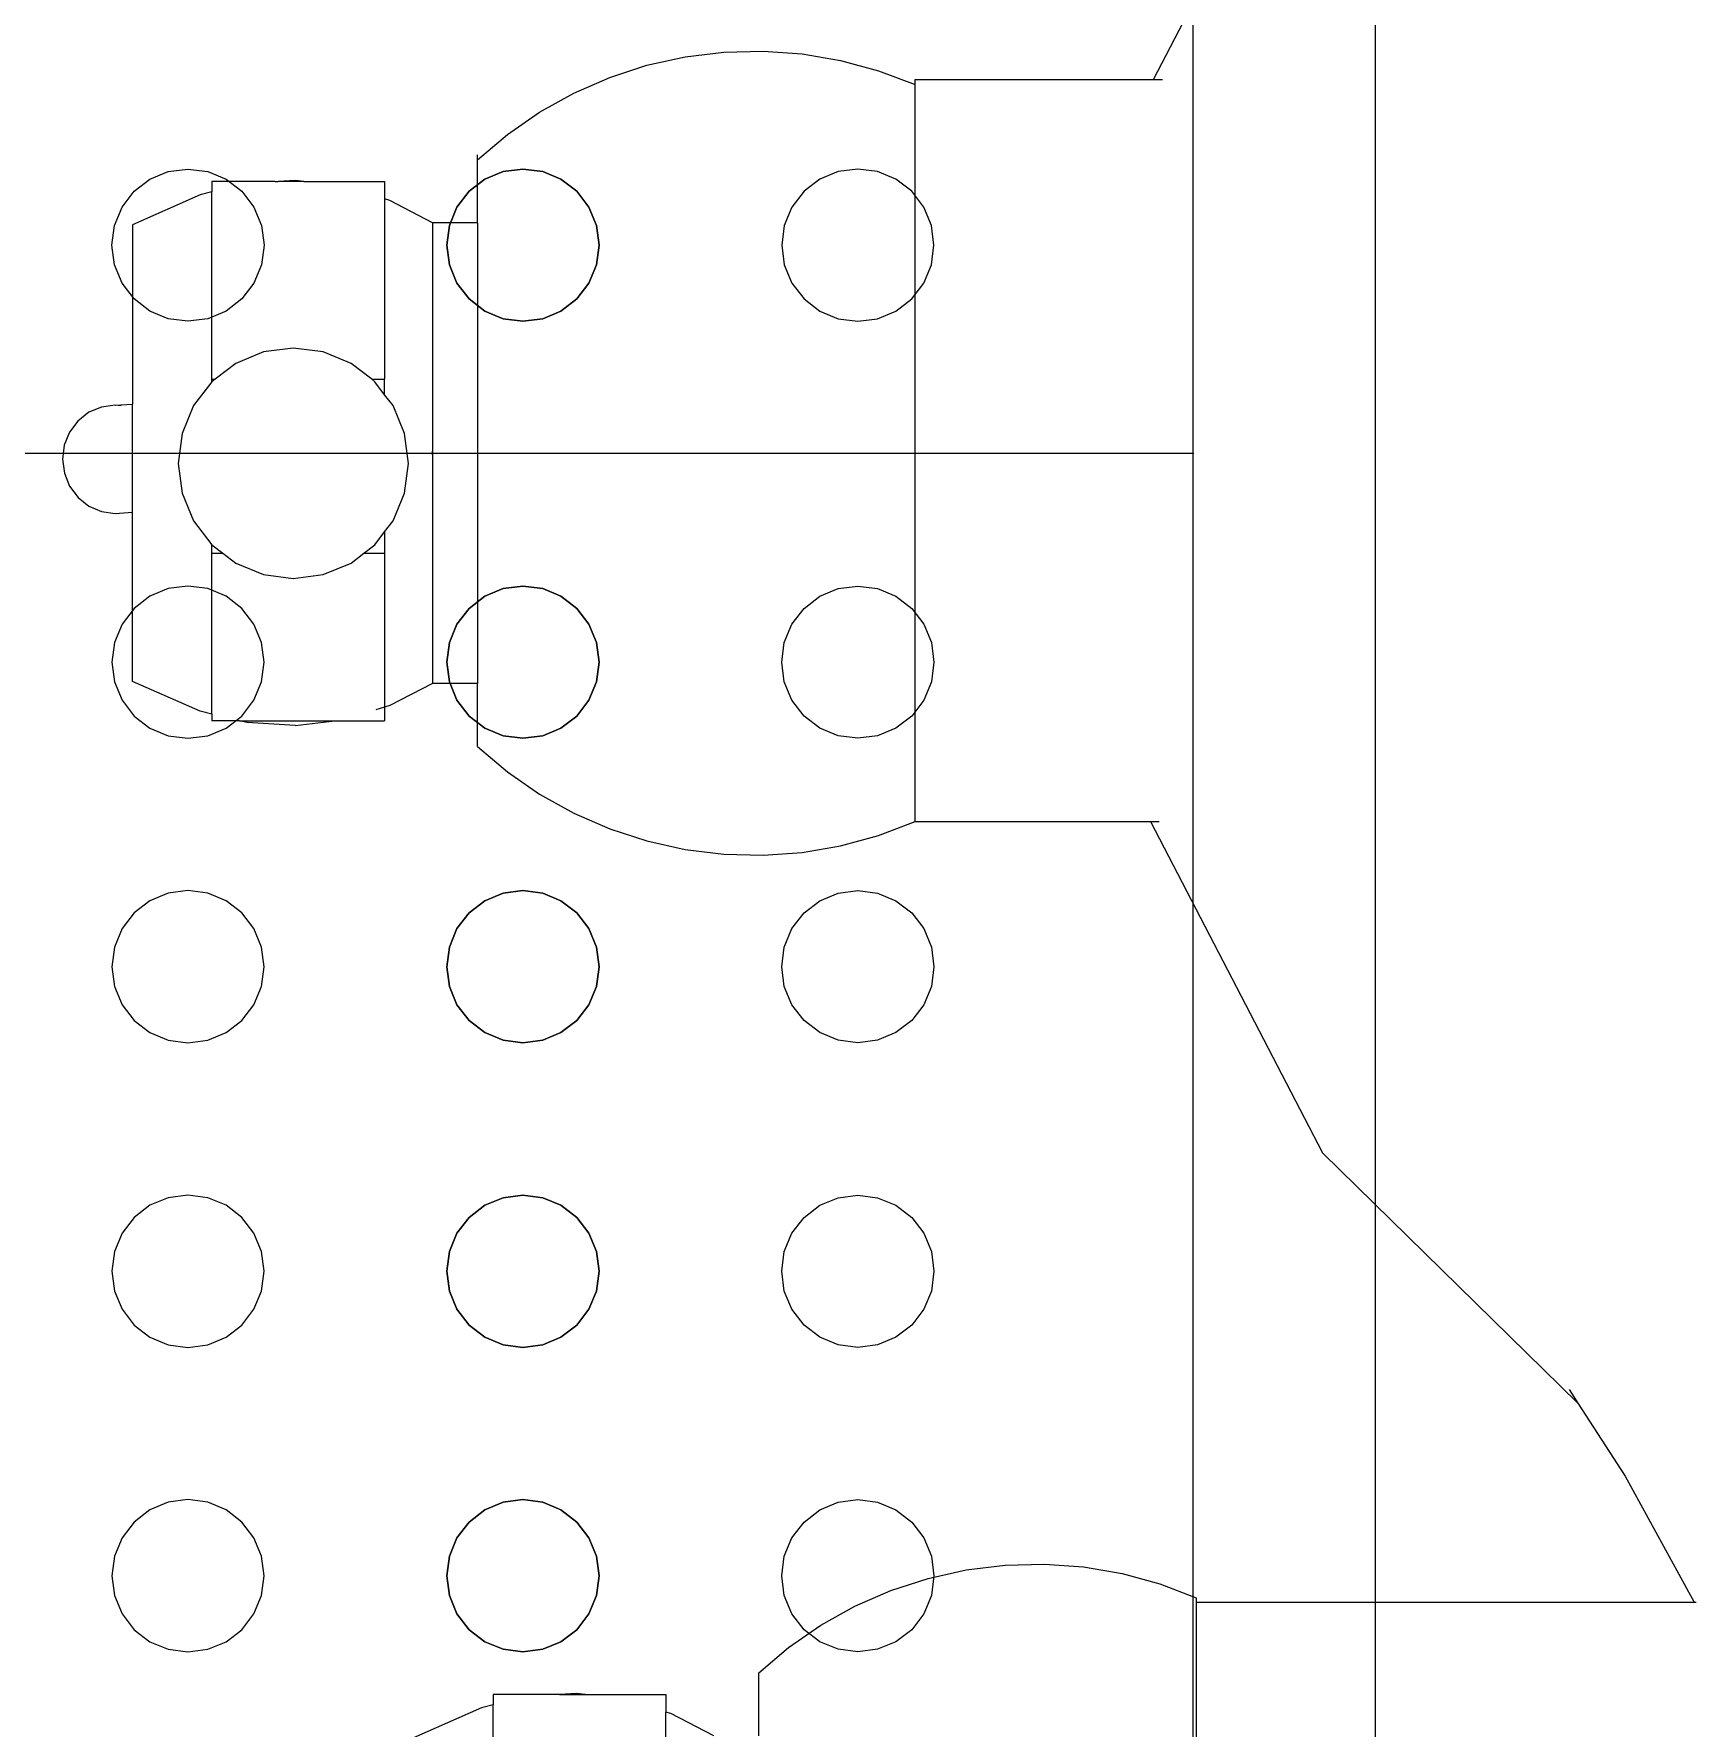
# Model space of a CAD drawing. Header units: millimetres. Extents: x 2562 to 7288, y 778 to 5635.
# Drawn here: x 5981.05 to 5991.97, y 1609.27 to 1620.4 of the extents above; entities that cross this region are included whole.
import ezdxf

# ---------------------------------------------------------------- set-up
doc = ezdxf.new("R2010")
doc.units = ezdxf.units.MM
for name, color, linetype in [('0-gnl-gor3', 252, 'Continuous'), ('2-tef-sabit', 251, 'Continuous'), ('IB- Bar Equipment', 7, 'Continuous')]:
    doc.layers.add(name, color=color, linetype=linetype)

# ---------------------------------------------------------------- blocks, each defined once
blk = doc.blocks.new('drip')
for p, q in [((68317.4, 2452.84), (68316.2, 2452.34)), ((68318.7, 2453.01), (68317.4, 2452.84)), ((68319.99, 2452.84), (68318.7, 2453.01)), ((68321.2, 2452.34), (68319.99, 2452.84)), ((68337.4, 2452.84), (68336.2, 2452.34)), ((68338.7, 2453.01), (68337.4, 2452.84)), ((68339.99, 2452.84), (68338.7, 2453.01)), ((68341.2, 2452.34), (68339.99, 2452.84)), ((68357.4, 2452.84), (68356.2, 2452.34)), ((68358.7, 2453.01), (68357.4, 2452.84)), ((68359.99, 2452.84), (68358.7, 2453.01)), ((68361.2, 2452.34), (68359.99, 2452.84)), ((68377.4, 2452.84), (68376.2, 2452.34)), ((68378.7, 2453.01), (68377.4, 2452.84)), ((68379.99, 2452.84), (68378.7, 2453.01)), ((68381.2, 2452.34), (68379.99, 2452.84)), ((68403.59, 2452.34), (68404.8, 2452.84)), ((68404.8, 2452.84), (68406.09, 2453.01)), ((68406.09, 2453.01), (68407.39, 2452.84)), ((68407.39, 2452.84), (68408.59, 2452.34)), ((68315.16, 2451.54), (68314.37, 2450.51)), ((68316.2, 2452.34), (68315.16, 2451.54)), ((68322.23, 2451.54), (68321.2, 2452.34)), ((68323.03, 2450.51), (68322.23, 2451.54)), ((68335.16, 2451.54), (68334.37, 2450.51)), ((68336.2, 2452.34), (68335.16, 2451.54)), ((68342.23, 2451.54), (68341.2, 2452.34)), ((68343.03, 2450.51), (68342.23, 2451.54)), ((68355.16, 2451.54), (68354.37, 2450.51)), ((68356.2, 2452.34), (68355.16, 2451.54)), ((68362.23, 2451.54), (68361.2, 2452.34)), ((68363.03, 2450.51), (68362.23, 2451.54)), ((68375.16, 2451.54), (68374.37, 2450.51)), ((68376.2, 2452.34), (68375.16, 2451.54)), ((68382.23, 2451.54), (68381.2, 2452.34)), ((68383.03, 2450.51), (68382.23, 2451.54)), ((68401.76, 2450.51), (68402.56, 2451.54)), ((68402.56, 2451.54), (68403.59, 2452.34)), ((68408.59, 2452.34), (68409.63, 2451.54)), ((68409.63, 2451.54), (68410.42, 2450.51)), ((68314.37, 2450.51), (68313.87, 2449.3)), ((68323.53, 2449.3), (68323.03, 2450.51)), ((68334.37, 2450.51), (68333.87, 2449.3)), ((68343.53, 2449.3), (68343.03, 2450.51)), ((68354.37, 2450.51), (68353.87, 2449.3)), ((68363.53, 2449.3), (68363.03, 2450.51)), ((68374.37, 2450.51), (68373.87, 2449.3)), ((68383.53, 2449.3), (68383.03, 2450.51)), ((68401.26, 2449.3), (68401.76, 2450.51)), ((68410.42, 2450.51), (68410.92, 2449.3)), ((68313.87, 2449.3), (68313.7, 2448.01)), ((68323.7, 2448.01), (68323.53, 2449.3)), ((68333.87, 2449.3), (68333.7, 2448.01)), ((68343.7, 2448.01), (68343.53, 2449.3)), ((68353.87, 2449.3), (68353.7, 2448.01)), ((68363.7, 2448.01), (68363.53, 2449.3)), ((68373.87, 2449.3), (68373.7, 2448.01)), ((68383.7, 2448.01), (68383.53, 2449.3)), ((68401.09, 2448.01), (68401.26, 2449.3)), ((68410.92, 2449.3), (68411.09, 2448.01)), ((68313.7, 2448.01), (68313.87, 2446.71)), ((68323.53, 2446.71), (68323.7, 2448.01)), ((68333.7, 2448.01), (68333.87, 2446.71)), ((68343.53, 2446.71), (68343.7, 2448.01)), ((68353.7, 2448.01), (68353.87, 2446.71)), ((68363.53, 2446.71), (68363.7, 2448.01)), ((68373.7, 2448.01), (68373.87, 2446.71)), ((68383.53, 2446.71), (68383.7, 2448.01)), ((68401.26, 2446.71), (68401.09, 2448.01)), ((68411.09, 2448.01), (68410.92, 2446.71)), ((68313.87, 2446.71), (68314.37, 2445.51)), ((68323.03, 2445.51), (68323.53, 2446.71)), ((68333.87, 2446.71), (68334.37, 2445.51)), ((68343.03, 2445.51), (68343.53, 2446.71)), ((68353.87, 2446.71), (68354.37, 2445.51)), ((68363.03, 2445.51), (68363.53, 2446.71)), ((68373.87, 2446.71), (68374.37, 2445.51)), ((68383.03, 2445.51), (68383.53, 2446.71)), ((68401.76, 2445.51), (68401.26, 2446.71)), ((68410.92, 2446.71), (68410.42, 2445.51)), ((68314.37, 2445.51), (68315.16, 2444.47)), ((68322.23, 2444.47), (68323.03, 2445.51)), ((68334.37, 2445.51), (68335.16, 2444.47)), ((68342.23, 2444.47), (68343.03, 2445.51)), ((68354.37, 2445.51), (68355.16, 2444.47)), ((68362.23, 2444.47), (68363.03, 2445.51)), ((68374.37, 2445.51), (68375.16, 2444.47)), ((68382.23, 2444.47), (68383.03, 2445.51)), ((68402.56, 2444.47), (68401.76, 2445.51)), ((68410.42, 2445.51), (68409.63, 2444.47)), ((68315.16, 2444.47), (68316.2, 2443.68)), ((68316.2, 2443.68), (68317.4, 2443.18)), ((68319.99, 2443.18), (68321.2, 2443.68)), ((68321.2, 2443.68), (68322.23, 2444.47)), ((68335.16, 2444.47), (68336.2, 2443.68)), ((68336.2, 2443.68), (68337.4, 2443.18)), ((68339.99, 2443.18), (68341.2, 2443.68)), ((68341.2, 2443.68), (68342.23, 2444.47)), ((68355.16, 2444.47), (68356.2, 2443.68)), ((68356.2, 2443.68), (68357.4, 2443.18)), ((68359.99, 2443.18), (68361.2, 2443.68)), ((68361.2, 2443.68), (68362.23, 2444.47)), ((68375.16, 2444.47), (68376.2, 2443.68)), ((68376.2, 2443.68), (68377.4, 2443.18)), ((68379.99, 2443.18), (68381.2, 2443.68)), ((68381.2, 2443.68), (68382.23, 2444.47)), ((68403.59, 2443.68), (68402.56, 2444.47)), ((68404.8, 2443.18), (68403.59, 2443.68)), ((68408.59, 2443.68), (68407.39, 2443.18)), ((68409.63, 2444.47), (68408.59, 2443.68)), ((68317.4, 2443.18), (68318.7, 2443.01)), ((68318.7, 2443.01), (68319.99, 2443.18)), ((68337.4, 2443.18), (68338.7, 2443.01)), ((68338.7, 2443.01), (68339.99, 2443.18)), ((68357.4, 2443.18), (68358.7, 2443.01)), ((68358.7, 2443.01), (68359.99, 2443.18)), ((68377.4, 2443.18), (68378.7, 2443.01)), ((68378.7, 2443.01), (68379.99, 2443.18)), ((68406.09, 2443.01), (68404.8, 2443.18)), ((68407.39, 2443.18), (68406.09, 2443.01)), ((68316.2, 2430.34), (68315.16, 2429.54)), ((68315.16, 2429.54), (68316.2, 2430.34)), ((68317.4, 2430.84), (68316.2, 2430.34)), ((68316.2, 2430.34), (68317.4, 2430.84)), ((68318.7, 2431.01), (68317.4, 2430.84)), ((68317.4, 2430.84), (68318.7, 2431.01)), ((68319.99, 2430.84), (68318.7, 2431.01)), ((68318.7, 2431.01), (68319.99, 2430.84)), ((68321.2, 2430.34), (68319.99, 2430.84)), ((68319.99, 2430.84), (68321.2, 2430.34)), ((68322.23, 2429.54), (68321.2, 2430.34)), ((68321.2, 2430.34), (68322.23, 2429.54)), ((68336.2, 2430.34), (68335.16, 2429.54)), ((68335.16, 2429.54), (68336.2, 2430.34)), ((68337.4, 2430.84), (68336.2, 2430.34)), ((68336.2, 2430.34), (68337.4, 2430.84)), ((68338.7, 2431.01), (68337.4, 2430.84)), ((68337.4, 2430.84), (68338.7, 2431.01)), ((68339.99, 2430.84), (68338.7, 2431.01)), ((68338.7, 2431.01), (68339.99, 2430.84)), ((68341.2, 2430.34), (68339.99, 2430.84)), ((68339.99, 2430.84), (68341.2, 2430.34)), ((68342.23, 2429.54), (68341.2, 2430.34)), ((68341.2, 2430.34), (68342.23, 2429.54)), ((68356.2, 2430.34), (68355.16, 2429.54)), ((68355.16, 2429.54), (68356.2, 2430.34)), ((68357.4, 2430.84), (68356.2, 2430.34)), ((68356.2, 2430.34), (68357.4, 2430.84)), ((68358.7, 2431.01), (68357.4, 2430.84)), ((68357.4, 2430.84), (68358.7, 2431.01)), ((68359.99, 2430.84), (68358.7, 2431.01)), ((68358.7, 2431.01), (68359.99, 2430.84)), ((68361.2, 2430.34), (68359.99, 2430.84)), ((68359.99, 2430.84), (68361.2, 2430.34)), ((68362.23, 2429.54), (68361.2, 2430.34)), ((68361.2, 2430.34), (68362.23, 2429.54)), ((68376.2, 2430.34), (68375.16, 2429.54)), ((68375.16, 2429.54), (68376.2, 2430.34)), ((68377.4, 2430.84), (68376.2, 2430.34)), ((68376.2, 2430.34), (68377.4, 2430.84)), ((68378.7, 2431.01), (68377.4, 2430.84)), ((68377.4, 2430.84), (68378.7, 2431.01)), ((68379.99, 2430.84), (68378.7, 2431.01)), ((68378.7, 2431.01), (68379.99, 2430.84)), ((68381.2, 2430.34), (68379.99, 2430.84)), ((68379.99, 2430.84), (68381.2, 2430.34)), ((68382.23, 2429.54), (68381.2, 2430.34)), ((68381.2, 2430.34), (68382.23, 2429.54)), ((68402.56, 2429.54), (68403.59, 2430.34)), ((68403.59, 2430.34), (68402.56, 2429.54)), ((68403.59, 2430.34), (68404.8, 2430.84)), ((68404.8, 2430.84), (68403.59, 2430.34)), ((68404.8, 2430.84), (68406.09, 2431.01)), ((68406.09, 2431.01), (68404.8, 2430.84)), ((68406.09, 2431.01), (68407.39, 2430.84)), ((68407.39, 2430.84), (68406.09, 2431.01)), ((68407.39, 2430.84), (68408.59, 2430.34)), ((68408.59, 2430.34), (68407.39, 2430.84)), ((68408.59, 2430.34), (68409.63, 2429.54)), ((68409.63, 2429.54), (68408.59, 2430.34)), ((68315.16, 2429.54), (68314.37, 2428.51)), ((68314.37, 2428.51), (68315.16, 2429.54)), ((68323.03, 2428.51), (68322.23, 2429.54)), ((68322.23, 2429.54), (68323.03, 2428.51)), ((68335.16, 2429.54), (68334.37, 2428.51)), ((68334.37, 2428.51), (68335.16, 2429.54)), ((68343.03, 2428.51), (68342.23, 2429.54)), ((68342.23, 2429.54), (68343.03, 2428.51)), ((68355.16, 2429.54), (68354.37, 2428.51)), ((68354.37, 2428.51), (68355.16, 2429.54)), ((68363.03, 2428.51), (68362.23, 2429.54)), ((68362.23, 2429.54), (68363.03, 2428.51)), ((68375.16, 2429.54), (68374.37, 2428.51)), ((68374.37, 2428.51), (68375.16, 2429.54)), ((68383.03, 2428.51), (68382.23, 2429.54)), ((68382.23, 2429.54), (68383.03, 2428.51)), ((68401.76, 2428.51), (68402.56, 2429.54)), ((68402.56, 2429.54), (68401.76, 2428.51)), ((68409.63, 2429.54), (68410.42, 2428.51)), ((68410.42, 2428.51), (68409.63, 2429.54)), ((68314.37, 2428.51), (68313.87, 2427.3)), ((68313.87, 2427.3), (68314.37, 2428.51)), ((68323.53, 2427.3), (68323.03, 2428.51)), ((68323.03, 2428.51), (68323.53, 2427.3)), ((68334.37, 2428.51), (68333.87, 2427.3)), ((68333.87, 2427.3), (68334.37, 2428.51)), ((68343.53, 2427.3), (68343.03, 2428.51)), ((68343.03, 2428.51), (68343.53, 2427.3)), ((68354.37, 2428.51), (68353.87, 2427.3)), ((68353.87, 2427.3), (68354.37, 2428.51)), ((68363.53, 2427.3), (68363.03, 2428.51)), ((68363.03, 2428.51), (68363.53, 2427.3)), ((68374.37, 2428.51), (68373.87, 2427.3)), ((68373.87, 2427.3), (68374.37, 2428.51)), ((68383.53, 2427.3), (68383.03, 2428.51)), ((68383.03, 2428.51), (68383.53, 2427.3)), ((68401.26, 2427.3), (68401.76, 2428.51)), ((68401.76, 2428.51), (68401.26, 2427.3)), ((68410.42, 2428.51), (68410.92, 2427.3)), ((68410.92, 2427.3), (68410.42, 2428.51)), ((68313.87, 2427.3), (68313.7, 2426.01)), ((68313.7, 2426.01), (68313.87, 2427.3)), ((68323.7, 2426.01), (68323.53, 2427.3)), ((68323.53, 2427.3), (68323.7, 2426.01)), ((68333.87, 2427.3), (68333.7, 2426.01)), ((68333.7, 2426.01), (68333.87, 2427.3)), ((68343.7, 2426.01), (68343.53, 2427.3)), ((68343.53, 2427.3), (68343.7, 2426.01)), ((68353.87, 2427.3), (68353.7, 2426.01)), ((68353.7, 2426.01), (68353.87, 2427.3)), ((68363.7, 2426.01), (68363.53, 2427.3)), ((68363.53, 2427.3), (68363.7, 2426.01)), ((68373.87, 2427.3), (68373.7, 2426.01)), ((68373.7, 2426.01), (68373.87, 2427.3)), ((68383.7, 2426.01), (68383.53, 2427.3)), ((68383.53, 2427.3), (68383.7, 2426.01)), ((68401.09, 2426.01), (68401.26, 2427.3)), ((68401.26, 2427.3), (68401.09, 2426.01)), ((68410.92, 2427.3), (68411.09, 2426.01)), ((68411.09, 2426.01), (68410.92, 2427.3)), ((68313.7, 2426.01), (68313.87, 2424.71)), ((68313.87, 2424.71), (68313.7, 2426.01)), ((68323.53, 2424.71), (68323.7, 2426.01)), ((68323.7, 2426.01), (68323.53, 2424.71)), ((68333.7, 2426.01), (68333.87, 2424.71)), ((68333.87, 2424.71), (68333.7, 2426.01)), ((68343.53, 2424.71), (68343.7, 2426.01)), ((68343.7, 2426.01), (68343.53, 2424.71)), ((68353.7, 2426.01), (68353.87, 2424.71)), ((68353.87, 2424.71), (68353.7, 2426.01)), ((68363.53, 2424.71), (68363.7, 2426.01)), ((68363.7, 2426.01), (68363.53, 2424.71)), ((68373.7, 2426.01), (68373.87, 2424.71)), ((68373.87, 2424.71), (68373.7, 2426.01)), ((68383.53, 2424.71), (68383.7, 2426.01)), ((68383.7, 2426.01), (68383.53, 2424.71)), ((68401.26, 2424.71), (68401.09, 2426.01)), ((68401.09, 2426.01), (68401.26, 2424.71)), ((68411.09, 2426.01), (68410.92, 2424.71)), ((68410.92, 2424.71), (68411.09, 2426.01)), ((68313.87, 2424.71), (68314.37, 2423.51)), ((68314.37, 2423.51), (68313.87, 2424.71)), ((68323.03, 2423.51), (68323.53, 2424.71)), ((68323.53, 2424.71), (68323.03, 2423.51)), ((68333.87, 2424.71), (68334.37, 2423.51)), ((68334.37, 2423.51), (68333.87, 2424.71)), ((68343.03, 2423.51), (68343.53, 2424.71)), ((68343.53, 2424.71), (68343.03, 2423.51)), ((68353.87, 2424.71), (68354.37, 2423.51)), ((68354.37, 2423.51), (68353.87, 2424.71)), ((68363.03, 2423.51), (68363.53, 2424.71)), ((68363.53, 2424.71), (68363.03, 2423.51)), ((68373.87, 2424.71), (68374.37, 2423.51)), ((68374.37, 2423.51), (68373.87, 2424.71)), ((68383.03, 2423.51), (68383.53, 2424.71)), ((68383.53, 2424.71), (68383.03, 2423.51)), ((68401.76, 2423.51), (68401.26, 2424.71)), ((68401.26, 2424.71), (68401.76, 2423.51)), ((68410.92, 2424.71), (68410.42, 2423.51)), ((68410.42, 2423.51), (68410.92, 2424.71)), ((68314.37, 2423.51), (68315.16, 2422.47)), ((68315.16, 2422.47), (68314.37, 2423.51)), ((68322.23, 2422.47), (68323.03, 2423.51)), ((68323.03, 2423.51), (68322.23, 2422.47)), ((68334.37, 2423.51), (68335.16, 2422.47)), ((68335.16, 2422.47), (68334.37, 2423.51)), ((68342.23, 2422.47), (68343.03, 2423.51)), ((68343.03, 2423.51), (68342.23, 2422.47)), ((68354.37, 2423.51), (68355.16, 2422.47)), ((68355.16, 2422.47), (68354.37, 2423.51)), ((68362.23, 2422.47), (68363.03, 2423.51)), ((68363.03, 2423.51), (68362.23, 2422.47)), ((68374.37, 2423.51), (68375.16, 2422.47)), ((68375.16, 2422.47), (68374.37, 2423.51)), ((68382.23, 2422.47), (68383.03, 2423.51)), ((68383.03, 2423.51), (68382.23, 2422.47)), ((68402.56, 2422.47), (68401.76, 2423.51)), ((68401.76, 2423.51), (68402.56, 2422.47)), ((68410.42, 2423.51), (68409.63, 2422.47)), ((68409.63, 2422.47), (68410.42, 2423.51)), ((68315.16, 2422.47), (68316.2, 2421.68)), ((68316.2, 2421.68), (68315.16, 2422.47)), ((68321.2, 2421.68), (68322.23, 2422.47)), ((68322.23, 2422.47), (68321.2, 2421.68)), ((68335.16, 2422.47), (68336.2, 2421.68)), ((68336.2, 2421.68), (68335.16, 2422.47)), ((68341.2, 2421.68), (68342.23, 2422.47)), ((68342.23, 2422.47), (68341.2, 2421.68)), ((68355.16, 2422.47), (68356.2, 2421.68)), ((68356.2, 2421.68), (68355.16, 2422.47)), ((68361.2, 2421.68), (68362.23, 2422.47)), ((68362.23, 2422.47), (68361.2, 2421.68)), ((68375.16, 2422.47), (68376.2, 2421.68)), ((68376.2, 2421.68), (68375.16, 2422.47)), ((68381.2, 2421.68), (68382.23, 2422.47)), ((68382.23, 2422.47), (68381.2, 2421.68)), ((68403.59, 2421.68), (68402.56, 2422.47)), ((68402.56, 2422.47), (68403.59, 2421.68)), ((68409.63, 2422.47), (68408.59, 2421.68)), ((68408.59, 2421.68), (68409.63, 2422.47)), ((68316.2, 2421.68), (68317.4, 2421.18)), ((68317.4, 2421.18), (68316.2, 2421.68)), ((68319.99, 2421.18), (68321.2, 2421.68)), ((68321.2, 2421.68), (68319.99, 2421.18)), ((68336.2, 2421.68), (68337.4, 2421.18)), ((68337.4, 2421.18), (68336.2, 2421.68)), ((68339.99, 2421.18), (68341.2, 2421.68)), ((68341.2, 2421.68), (68339.99, 2421.18)), ((68356.2, 2421.68), (68357.4, 2421.18)), ((68357.4, 2421.18), (68356.2, 2421.68)), ((68359.99, 2421.18), (68361.2, 2421.68)), ((68361.2, 2421.68), (68359.99, 2421.18)), ((68376.2, 2421.68), (68377.4, 2421.18)), ((68377.4, 2421.18), (68376.2, 2421.68)), ((68379.99, 2421.18), (68381.2, 2421.68)), ((68381.2, 2421.68), (68379.99, 2421.18)), ((68404.8, 2421.18), (68403.59, 2421.68)), ((68403.59, 2421.68), (68404.8, 2421.18)), ((68408.59, 2421.68), (68407.39, 2421.18)), ((68407.39, 2421.18), (68408.59, 2421.68)), ((68317.4, 2421.18), (68318.7, 2421.01)), ((68318.7, 2421.01), (68317.4, 2421.18)), ((68318.7, 2421.01), (68319.99, 2421.18)), ((68319.99, 2421.18), (68318.7, 2421.01)), ((68337.4, 2421.18), (68338.7, 2421.01)), ((68338.7, 2421.01), (68337.4, 2421.18)), ((68338.7, 2421.01), (68339.99, 2421.18)), ((68339.99, 2421.18), (68338.7, 2421.01)), ((68357.4, 2421.18), (68358.7, 2421.01)), ((68358.7, 2421.01), (68357.4, 2421.18)), ((68358.7, 2421.01), (68359.99, 2421.18)), ((68359.99, 2421.18), (68358.7, 2421.01)), ((68377.4, 2421.18), (68378.7, 2421.01)), ((68378.7, 2421.01), (68377.4, 2421.18)), ((68378.7, 2421.01), (68379.99, 2421.18)), ((68379.99, 2421.18), (68378.7, 2421.01)), ((68406.09, 2421.01), (68404.8, 2421.18)), ((68404.8, 2421.18), (68406.09, 2421.01)), ((68407.39, 2421.18), (68406.09, 2421.01)), ((68406.09, 2421.01), (68407.39, 2421.18)), ((68317.4, 2408.84), (68318.7, 2409.01)), ((68318.7, 2409.01), (68319.99, 2408.84)), ((68337.4, 2408.84), (68338.7, 2409.01)), ((68338.7, 2409.01), (68339.99, 2408.84)), ((68357.4, 2408.84), (68358.7, 2409.01)), ((68357.4, 2408.84), (68358.7, 2409.01)), ((68358.7, 2409.01), (68359.99, 2408.84)), ((68358.7, 2409.01), (68359.99, 2408.84)), ((68377.4, 2408.84), (68378.7, 2409.01)), ((68378.7, 2409.01), (68379.99, 2408.84)), ((68406.09, 2409.01), (68404.8, 2408.84)), ((68407.39, 2408.84), (68406.09, 2409.01)), ((68315.16, 2407.54), (68316.2, 2408.34)), ((68316.2, 2408.34), (68317.4, 2408.84)), ((68319.99, 2408.84), (68321.2, 2408.34)), ((68321.2, 2408.34), (68322.23, 2407.54)), ((68335.16, 2407.54), (68336.2, 2408.34)), ((68336.2, 2408.34), (68337.4, 2408.84)), ((68339.99, 2408.84), (68341.2, 2408.34)), ((68341.2, 2408.34), (68342.23, 2407.54)), ((68355.16, 2407.54), (68356.2, 2408.34)), ((68355.16, 2407.54), (68356.2, 2408.34)), ((68356.2, 2408.34), (68357.4, 2408.84)), ((68356.2, 2408.34), (68357.4, 2408.84)), ((68359.99, 2408.84), (68361.2, 2408.34)), ((68359.99, 2408.84), (68361.2, 2408.34)), ((68361.2, 2408.34), (68362.23, 2407.54)), ((68361.2, 2408.34), (68362.23, 2407.54)), ((68375.16, 2407.54), (68376.2, 2408.34)), ((68376.2, 2408.34), (68377.4, 2408.84)), ((68379.99, 2408.84), (68381.2, 2408.34)), ((68381.2, 2408.34), (68382.23, 2407.54)), ((68403.59, 2408.34), (68402.56, 2407.54)), ((68404.8, 2408.84), (68403.59, 2408.34)), ((68408.59, 2408.34), (68407.39, 2408.84)), ((68409.63, 2407.54), (68408.59, 2408.34)), ((68314.37, 2406.51), (68315.16, 2407.54)), ((68322.23, 2407.54), (68323.03, 2406.51)), ((68334.37, 2406.51), (68335.16, 2407.54)), ((68342.23, 2407.54), (68343.03, 2406.51)), ((68354.37, 2406.51), (68355.16, 2407.54)), ((68354.37, 2406.51), (68355.16, 2407.54)), ((68362.23, 2407.54), (68363.03, 2406.51)), ((68362.23, 2407.54), (68363.03, 2406.51)), ((68374.37, 2406.51), (68375.16, 2407.54)), ((68382.23, 2407.54), (68383.03, 2406.51)), ((68402.56, 2407.54), (68401.76, 2406.51)), ((68410.42, 2406.51), (68409.63, 2407.54)), ((68313.87, 2405.3), (68314.37, 2406.51)), ((68323.03, 2406.51), (68323.53, 2405.3)), ((68333.87, 2405.3), (68334.37, 2406.51)), ((68343.03, 2406.51), (68343.53, 2405.3)), ((68353.87, 2405.3), (68354.37, 2406.51)), ((68353.87, 2405.3), (68354.37, 2406.51)), ((68363.03, 2406.51), (68363.53, 2405.3)), ((68363.03, 2406.51), (68363.53, 2405.3)), ((68373.87, 2405.3), (68374.37, 2406.51)), ((68383.03, 2406.51), (68383.53, 2405.3)), ((68401.76, 2406.51), (68401.26, 2405.3)), ((68410.92, 2405.3), (68410.42, 2406.51)), ((68313.7, 2404.01), (68313.87, 2405.3)), ((68323.53, 2405.3), (68323.7, 2404.01)), ((68333.7, 2404.01), (68333.87, 2405.3)), ((68343.53, 2405.3), (68343.7, 2404.01)), ((68353.7, 2404.01), (68353.87, 2405.3)), ((68353.7, 2404.01), (68353.87, 2405.3)), ((68363.53, 2405.3), (68363.7, 2404.01)), ((68363.53, 2405.3), (68363.7, 2404.01)), ((68373.7, 2404.01), (68373.87, 2405.3)), ((68383.53, 2405.3), (68383.7, 2404.01)), ((68401.26, 2405.3), (68401.09, 2404.01)), ((68411.09, 2404.01), (68410.92, 2405.3)), ((68313.87, 2402.71), (68313.7, 2404.01)), ((68323.7, 2404.01), (68323.53, 2402.71)), ((68333.87, 2402.71), (68333.7, 2404.01)), ((68343.7, 2404.01), (68343.53, 2402.71)), ((68353.87, 2402.71), (68353.7, 2404.01)), ((68353.87, 2402.71), (68353.7, 2404.01)), ((68363.7, 2404.01), (68363.53, 2402.71)), ((68363.7, 2404.01), (68363.53, 2402.71)), ((68373.87, 2402.71), (68373.7, 2404.01)), ((68383.7, 2404.01), (68383.53, 2402.71)), ((68401.09, 2404.01), (68401.26, 2402.71)), ((68410.92, 2402.71), (68411.09, 2404.01)), ((68314.37, 2401.51), (68313.87, 2402.71)), ((68323.53, 2402.71), (68323.03, 2401.51)), ((68334.37, 2401.51), (68333.87, 2402.71)), ((68343.53, 2402.71), (68343.03, 2401.51)), ((68354.37, 2401.51), (68353.87, 2402.71)), ((68354.37, 2401.51), (68353.87, 2402.71)), ((68363.53, 2402.71), (68363.03, 2401.51)), ((68363.53, 2402.71), (68363.03, 2401.51)), ((68374.37, 2401.51), (68373.87, 2402.71)), ((68383.53, 2402.71), (68383.03, 2401.51)), ((68401.26, 2402.71), (68401.76, 2401.51)), ((68410.42, 2401.51), (68410.92, 2402.71)), ((68315.16, 2400.47), (68314.37, 2401.51)), ((68323.03, 2401.51), (68322.23, 2400.47)), ((68335.16, 2400.47), (68334.37, 2401.51)), ((68343.03, 2401.51), (68342.23, 2400.47)), ((68355.16, 2400.47), (68354.37, 2401.51)), ((68355.16, 2400.47), (68354.37, 2401.51)), ((68363.03, 2401.51), (68362.23, 2400.47)), ((68363.03, 2401.51), (68362.23, 2400.47)), ((68375.16, 2400.47), (68374.37, 2401.51)), ((68383.03, 2401.51), (68382.23, 2400.47)), ((68401.76, 2401.51), (68402.56, 2400.47)), ((68409.63, 2400.47), (68410.42, 2401.51)), ((68316.2, 2399.68), (68315.16, 2400.47)), ((68322.23, 2400.47), (68321.2, 2399.68)), ((68336.2, 2399.68), (68335.16, 2400.47)), ((68342.23, 2400.47), (68341.2, 2399.68)), ((68356.2, 2399.68), (68355.16, 2400.47)), ((68356.2, 2399.68), (68355.16, 2400.47)), ((68362.23, 2400.47), (68361.2, 2399.68)), ((68362.23, 2400.47), (68361.2, 2399.68)), ((68376.2, 2399.68), (68375.16, 2400.47)), ((68382.23, 2400.47), (68381.2, 2399.68)), ((68402.56, 2400.47), (68403.59, 2399.68)), ((68408.59, 2399.68), (68409.63, 2400.47)), ((68317.4, 2399.18), (68316.2, 2399.68)), ((68318.7, 2399.01), (68317.4, 2399.18)), ((68319.99, 2399.18), (68318.7, 2399.01)), ((68321.2, 2399.68), (68319.99, 2399.18)), ((68337.4, 2399.18), (68336.2, 2399.68)), ((68338.7, 2399.01), (68337.4, 2399.18)), ((68339.99, 2399.18), (68338.7, 2399.01)), ((68341.2, 2399.68), (68339.99, 2399.18)), ((68357.4, 2399.18), (68356.2, 2399.68)), ((68357.4, 2399.18), (68356.2, 2399.68)), ((68358.7, 2399.01), (68357.4, 2399.18)), ((68358.7, 2399.01), (68357.4, 2399.18)), ((68359.99, 2399.18), (68358.7, 2399.01)), ((68359.99, 2399.18), (68358.7, 2399.01)), ((68361.2, 2399.68), (68359.99, 2399.18)), ((68361.2, 2399.68), (68359.99, 2399.18)), ((68377.4, 2399.18), (68376.2, 2399.68)), ((68378.7, 2399.01), (68377.4, 2399.18)), ((68379.99, 2399.18), (68378.7, 2399.01)), ((68381.2, 2399.68), (68379.99, 2399.18)), ((68403.59, 2399.68), (68404.8, 2399.18)), ((68404.8, 2399.18), (68406.09, 2399.01)), ((68406.09, 2399.01), (68407.39, 2399.18)), ((68407.39, 2399.18), (68408.59, 2399.68))]:
    blk.add_line(p, q)
at = {"layer": 'IB- Bar Equipment'}
for p, q in [((68392.4, 2381.95), (68392.4, 2558.01)), ((68680.4, 2382.01), (68104.4, 2382.01)), ((68092.4, 2370.01), (68692.4, 2370.01))]:
    blk.add_line(p, q, dxfattribs=at)
blk = doc.blocks.new('BEER FONT')
for p, q in [((-75.43, 51.16), (-75.43, 51.3)), ((-67.15, 46.63), (-75.43, 51.16)), ((-75.43, 18.47), (-75.43, 51.16)), ((-62.35, 43.53), (-67.15, 46.63)), ((-45.91, 26.76), (-62.35, 43.53)), ((-61.46, 42.96), (-62.35, 43.53)), ((-24.16, 15.45), (-45.91, 26.76)), ((24.58, 15.66), (45.91, 26.76)), ((-75.43, 18.47), (-122.9, 18.47)), ((-24.16, 15.45), (-24.16, 16.02)), ((24.58, 15.66), (24.58, 16.24)), ((24.58, 0), (24.58, 15.66)), ((-24.16, 0), (-24.16, 15.45)), ((-24.16, 0), (24.58, 0))]:
    blk.add_line(p, q)
at = {"color": 54, "lineweight": 9}
for p, q in [((-75.13, 18.47), (-75.43, 18.47)), ((-74.22, 16.07), (-75.13, 18.47)), ((-73.55, 13.59), (-74.22, 16.07)), ((-73.11, 11.05), (-73.55, 13.59)), ((-72.93, 8.49), (-73.11, 11.05)), ((-72.99, 5.91), (-72.93, 8.49)), ((-73.31, 3.36), (-72.99, 5.91)), ((-73.86, 0.85), (-73.31, 3.36)), ((-74.66, -1.59), (-73.86, 0.85)), ((-25.07, -2.4), (-24.16, 0)), ((25.15, -2.4), (24.24, 0)), ((-75.69, -3.95), (-74.66, -1.59)), ((-25.75, -4.89), (-25.07, -2.4)), ((25.83, -4.89), (25.15, -2.4)), ((-76.94, -6.19), (-75.69, -3.95)), ((-26.18, -7.42), (-25.75, -4.89)), ((26.26, -7.42), (25.83, -4.89)), ((-78.41, -8.31), (-76.94, -6.19)), ((-26.36, -9.99), (-26.18, -7.42)), ((26.44, -9.99), (26.26, -7.42)), ((-80.07, -10.27), (-78.41, -8.31)), ((-26.3, -12.56), (-26.36, -9.99)), ((26.38, -12.56), (26.44, -9.99)), ((-84.2, -10.27), (-80.07, -10.27)), ((-84.2, -13.22), (-82.74, -16.04)), ((-25.99, -15.11), (-26.3, -12.56)), ((26.07, -15.11), (26.38, -12.56)), ((-25.43, -17.62), (-25.99, -15.11)), ((25.51, -17.62), (26.07, -15.11)), ((-94.49, -16.37), (-82.64, -16.37)), ((-82.74, -16.04), (-82.64, -16.37)), ((-81.49, -16.37), (-82.64, -16.37)), ((-81.49, -21.68), (-81.49, -16.37)), ((-24.63, -20.06), (-25.43, -17.62)), ((24.71, -20.06), (25.51, -17.62)), ((-23.6, -22.42), (-24.63, -20.06)), ((23.68, -22.42), (24.71, -20.06)), ((-81.49, -21.68), (-81.42, -22.23)), ((-81.49, -23.36), (-81.49, -21.68)), ((-81.42, -22.23), (-81.49, -23.36)), ((-81.49, -23.36), (-81.49, -27.72)), ((-22.35, -24.67), (-23.6, -22.42)), ((22.43, -24.67), (23.68, -22.42)), ((-20.88, -26.78), (-22.35, -24.67)), ((20.97, -26.78), (22.43, -24.67)), ((-94.49, -27.72), (-82.17, -27.72)), ((-82.17, -27.72), (-82.36, -28.49)), ((-81.49, -27.72), (-82.17, -27.72)), ((-19.22, -28.74), (-20.88, -26.78)), ((19.31, -28.74), (20.97, -26.78)), ((-82.36, -28.49), (-84.34, -32.94)), ((-19.22, -28.74), (-15.09, -28.74)), ((-15.09, -28.74), (-15.09, -31.69)), ((15.17, -28.74), (-15.09, -28.74)), ((15.17, -28.74), (15.17, -31.69)), ((15.17, -28.74), (19.64, -28.74)), ((-15.09, -31.69), (-16.54, -34.51)), ((15.17, -31.69), (-15.09, -31.69)), ((-0.08, -31.69), (0.04, -31.69)), ((0.04, -31.69), (0.01, -31.69)), ((0.12, -31.69), (0.04, -31.69)), ((0.04, -31.69), (0.13, -31.69)), ((0.04, -31.69), (0.17, -31.69)), ((0.15, -31.69), (0.12, -31.69)), ((15.17, -31.69), (16.64, -34.51)), ((-2.59, -33.53), (-0.63, -33.27)), ((-0.63, -33.27), (1.33, -33.53)), ((-5.13, -34.84), (-4.41, -34.28)), ((-4.41, -34.28), (-2.59, -33.53)), ((1.33, -33.53), (3.16, -34.28)), ((3.16, -34.28), (3.88, -34.84)), ((-16.64, -34.84), (-17.54, -34.84)), ((-17.54, -38.11), (-17.54, -34.84)), ((-16.64, -34.84), (-16.82, -35.41)), ((-16.54, -34.51), (-16.64, -34.84)), ((-6.54, -34.84), (-16.64, -34.84)), ((-6.54, -36.21), (-6.54, -34.84)), ((-5.13, -34.84), (-6.54, -34.84)), ((-6.54, -36.21), (-5.98, -35.49)), ((-5.98, -35.49), (-5.13, -34.84)), ((3.88, -34.84), (4.73, -35.49)), ((3.88, -34.84), (4.89, -34.84)), ((4.73, -35.49), (4.89, -35.69)), ((4.89, -35.69), (4.89, -34.84)), ((16.74, -34.84), (4.89, -34.84)), ((16.64, -34.51), (16.74, -34.84)), ((17.89, -34.84), (16.74, -34.84)), ((17.89, -40.15), (17.89, -34.84)), ((-7.18, -37.05), (-6.54, -36.21)), ((4.89, -35.69), (5.93, -37.05)), ((-7.94, -38.88), (-7.18, -37.05)), ((5.93, -37.05), (6.69, -38.88)), ((-17.85, -40.71), (-17.54, -38.11)), ((-17.54, -44.38), (-17.54, -38.11)), ((-8.2, -40.84), (-7.94, -38.88)), ((6.69, -38.88), (6.94, -40.84)), ((-17.85, -40.71), (-17.66, -43.88)), ((-7.94, -42.8), (-8.2, -40.84)), ((6.94, -40.84), (6.69, -42.8)), ((17.89, -40.15), (17.95, -40.71)), ((17.89, -40.15), (17.89, -41.83)), ((17.95, -40.71), (17.89, -41.83)), ((17.89, -42.04), (17.89, -41.83)), ((17.89, -42.04), (17.89, -46.19)), ((-7.18, -44.62), (-7.94, -42.8)), ((6.69, -42.8), (5.93, -44.62)), ((-17.66, -43.88), (-17.54, -44.38)), ((-17.54, -44.38), (-17.54, -46.19)), ((-6.54, -45.46), (-7.18, -44.62)), ((-6.54, -46.19), (-6.54, -45.46)), ((-5.98, -46.19), (-6.54, -45.46)), ((5.93, -44.62), (4.89, -45.98)), ((-17.1, -46.19), (-17.54, -46.19)), ((-17.1, -46.19), (-16.91, -46.96)), ((-17.1, -46.19), (-6.54, -46.19)), ((-6.54, -46.19), (-6.28, -46.19)), ((-6.28, -46.19), (-5.98, -46.19)), ((-4.41, -47.39), (-5.98, -46.19)), ((4.73, -46.19), (3.16, -47.39)), ((4.89, -45.98), (4.73, -46.19)), ((4.73, -46.19), (4.89, -46.19)), ((4.89, -46.19), (4.89, -45.98)), ((4.89, -46.19), (17.2, -46.19)), ((17.2, -46.19), (17.01, -46.96)), ((17.89, -46.19), (17.2, -46.19)), ((-16.91, -46.96), (-14.96, -51.41)), ((-2.59, -48.15), (-4.41, -47.39)), ((3.16, -47.39), (1.33, -48.15)), ((17.01, -46.96), (15.04, -51.41)), ((-0.63, -48.41), (-2.59, -48.15)), ((1.33, -48.15), (-0.63, -48.41)), ((-14.96, -51.41), (-3.83, -51.41)), ((-3.92, -52.54), (-3.83, -51.41)), ((-3.83, -51.41), (3.25, -51.41)), ((3.14, -52.15), (3.19, -52.55)), ((3.19, -52.55), (3.25, -51.41)), ((15.04, -51.41), (3.25, -51.41)), ((-3.79, -53.43), (-3.92, -52.54)), ((3.19, -52.55), (3.07, -53.44)), ((-3.44, -54.26), (-3.79, -53.43)), ((-2.87, -54.98), (-3.44, -54.26)), ((2.72, -54.27), (2.15, -54.99)), ((3.07, -53.44), (2.72, -54.27)), ((-2.14, -55.53), (-2.87, -54.98)), ((-1.28, -55.87), (-2.14, -55.53)), ((1.42, -55.53), (0.56, -55.88)), ((2.15, -54.99), (1.42, -55.53)), ((-0.36, -55.99), (-1.28, -55.87)), ((0.56, -55.88), (-0.36, -55.99))]:
    blk.add_line(p, q, dxfattribs=at)
blk = doc.blocks.new('DELIUNIT')
at = {"layer": '0-gnl-gor3', "xscale": -0.1, "yscale": 0.1, "zscale": 0.1}
blk.add_blockref('BEER FONT', (-172.042, 102.986), dxfattribs=at)
blk.add_blockref('BEER FONT', (-172.042, 102.986), dxfattribs=at)
at = {"layer": '0-gnl-gor3', "xscale": 0.1, "yscale": 0.1, "zscale": 0.1, "rotation": 180}
blk.add_blockref('drip', (6667.197, 343.011), dxfattribs=at)

msp = doc.modelspace()

# ---------------------------------------------------------------- block references
at = {"layer": '2-tef-sabit', "rotation": 270}
msp.add_blockref('DELIUNIT', (5883.854, 1445.602), dxfattribs=at)

doc.saveas('drawing.dxf')
